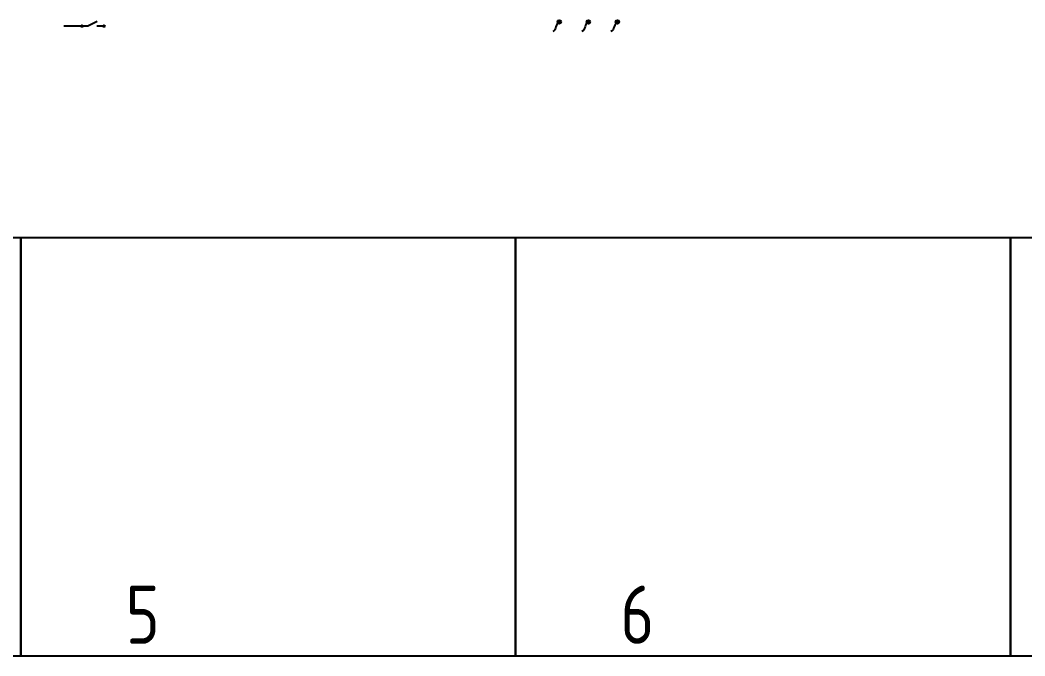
# Model space of a CAD drawing. Header units: millimetres. Extents: x -559267 to 5835, y 0 to 209897.
# Drawn here: x 1414 to 2105, y 765 to 1202 of the extents above; entities that cross this region are included whole.
import ezdxf

# ---------------------------------------------------------------- set-up
doc = ezdxf.new("R2010")
doc.units = ezdxf.units.MM
doc.styles.add('Unecom', font='GOST2304A_0.ttf', dxfattribs={"height": 2.5})

# ---------------------------------------------------------------- blocks, each defined once
blk = doc.blocks.new('*U220')
h = blk.add_hatch()
h.set_pattern_fill('ANGLE', color=0)
h.set_pattern_definition([(0, (-2.5674, 3.856), (0, 6.985), [5.08, -1.905]), (90, (-2.5674, 3.856), (-6.985, 4e-16), [5.08, -1.905])])
h.paths.add_polyline_path([(1.25, -1.25, 1), (-1.25, -1.25, 1)])
at = {"linetype": 'ByBlock'}
h = blk.add_hatch(color=0, dxfattribs=at)
h.dxf.hatch_style = 1
h.paths.add_polyline_path([(1.25, -1.25, 1), (-1.25, -1.25, 1)])
at = {"color": 0, "linetype": 'ByBlock'}
blk.add_circle((0, -1.25), 1.25, dxfattribs=at)
at = {"color": 0, "linetype": 'ByBlock', "start_tangent": (-9.510702, -2.8276), "end_tangent": (-11.984182, -3.983771)}
blk.add_spline([(0, -1.25), (-4.46, -7.89)], degree=3, dxfattribs=at)

msp = doc.modelspace()

# ---------------------------------------------------------------- linework, layer by layer
for p, q in [((1461.13, 1197.64), (1456.99, 1197.64)), ((1467.56, 1200.86), (1461.13, 1197.64)), ((1472.13, 1197.64), (1467.13, 1197.64))]:
    msp.add_line(p, q)
msp.add_lwpolyline([(1456.99, 1197.64), (1444.56, 1197.64)])
at = {"color": 6}
for points in [[(1415, 1052.13), (1075, 1052.13), (1075, 765.13), (1415, 765.13), (1415, 1052.13)], [(1755, 1052.13), (1415, 1052.13), (1415, 765.13), (1755, 765.13), (1755, 1052.13)], [(2095, 1052.13), (1755, 1052.13), (1755, 765.13), (2095, 765.13), (2095, 1052.13)], [(2435, 1052.13), (2095, 1052.13), (2095, 765.13), (2435, 765.13), (2435, 1052.13)]]:
    msp.add_lwpolyline(points, dxfattribs=at)
for centre in [(1456.99, 1197.64), (1472.13, 1197.64)]:
    msp.add_circle(centre, 0.575)

# ---------------------------------------------------------------- block references
at = {"color": 244, "linetype": 'ByBlock', "true_color": 0x991b1e}
for p in [(1785, 1201.75), (1805, 1201.75), (1825, 1201.75)]:
    msp.add_blockref('*U220', p, dxfattribs=at)

# ---------------------------------------------------------------- texts
at = {"layer": 'Defpoints', "color": 6, "char_height": 40, "attachment_point": 1, "style": 'Unecom'}
for s, insert in [('5', (1487.02, 813.44)), ('6', (1827.02, 813.44))]:
    msp.add_mtext_dynamic_manual_height_columns(s, width=99.9205, gutter_width=12.5, heights=[0], dxfattribs=dict(at, insert=insert))

doc.saveas('drawing.dxf')
